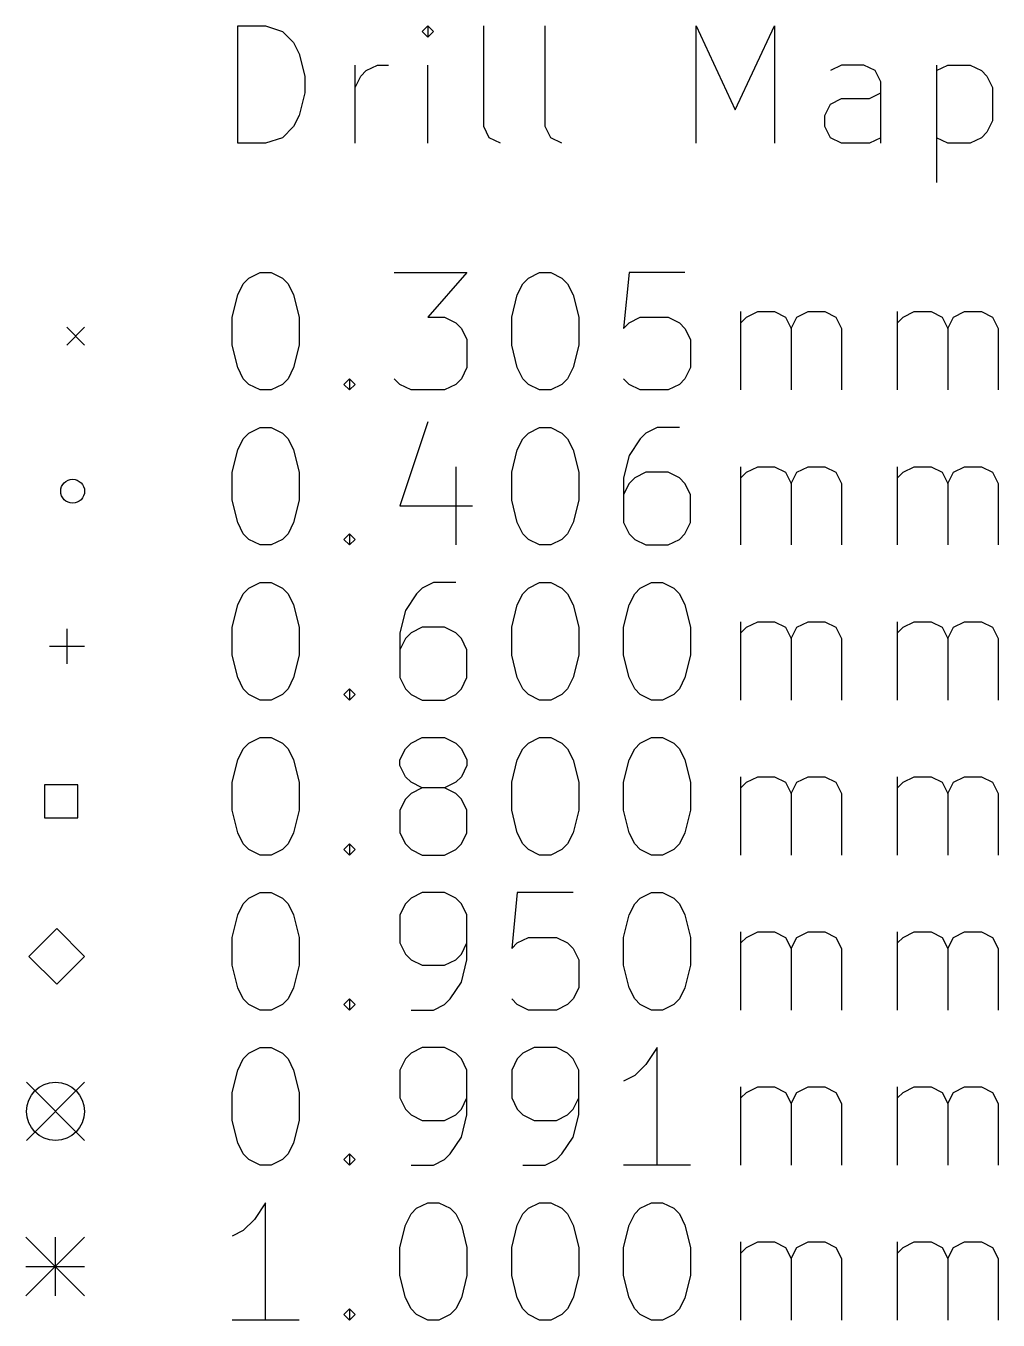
# Model space of a CAD drawing. Extents: x 8.58 to 12.99, y -8.19 to -3.15.
# Drawn here: x 8.624 to 9.276, y -7.174 to -6.306 of the extents above; entities that cross this region are included whole.
import ezdxf

# ---------------------------------------------------------------- set-up
doc = ezdxf.new("R2010")
doc.units = 0
doc.header["$MEASUREMENT"] = 0
doc.layers.add('BLACK', color=7, linetype='CONTINUOUS')

msp = doc.modelspace()

# ---------------------------------------------------------------- linework, layer by layer
at = {"layer": 'BLACK', "linetype": 'CONTINUOUS'}
for p, q in [((8.7657, -6.3846), (8.7657, -6.30586)), ((8.7657, -6.30586), (8.78445, -6.30586)), ((8.78445, -6.30586), (8.7957, -6.30961)), ((8.89318, -6.30586), (8.88943, -6.30961)), ((8.89693, -6.30961), (8.89318, -6.30586)), ((8.89318, -6.30586), (8.89318, -6.31336)), ((8.93068, -6.37335), (8.93068, -6.30586)), ((8.97192, -6.37335), (8.97192, -6.30586)), ((9.07316, -6.3846), (9.07316, -6.30586)), ((9.07316, -6.30586), (9.09941, -6.3621)), ((9.09941, -6.3621), (9.12565, -6.30586)), ((9.12565, -6.30586), (9.12565, -6.3846)), ((8.7957, -6.30961), (8.80319, -6.31711)), ((8.88943, -6.30961), (8.89318, -6.31336)), ((8.89318, -6.31336), (8.89693, -6.30961)), ((8.80319, -6.31711), (8.80694, -6.32461)), ((8.80694, -6.32461), (8.81069, -6.33961)), ((8.84444, -6.3846), (8.84444, -6.33211)), ((8.85194, -6.33586), (8.85944, -6.33211)), ((8.85944, -6.33211), (8.86694, -6.33211)), ((8.89318, -6.3846), (8.89318, -6.33211)), ((9.17065, -6.33211), (9.16315, -6.33586)), ((9.18565, -6.33211), (9.17065, -6.33211)), ((9.19315, -6.33586), (9.18565, -6.33211)), ((9.23439, -6.33211), (9.23439, -6.41085)), ((9.23439, -6.33586), (9.24189, -6.33211)), ((9.24189, -6.33211), (9.25689, -6.33211)), ((9.25689, -6.33211), (9.26439, -6.33586)), ((8.81069, -6.33961), (8.81069, -6.35085)), ((8.84444, -6.3471), (8.84819, -6.33961)), ((8.84819, -6.33961), (8.85194, -6.33586)), ((9.1969, -6.34336), (9.19315, -6.33586)), ((9.26439, -6.33586), (9.26814, -6.33961)), ((9.26814, -6.33961), (9.27189, -6.3471)), ((8.81069, -6.35085), (8.80694, -6.36585)), ((9.1894, -6.3546), (9.1969, -6.35085)), ((9.1969, -6.3846), (9.1969, -6.34336)), ((9.27189, -6.3471), (9.27189, -6.3696)), ((9.1594, -6.36585), (9.16315, -6.35835)), ((9.16315, -6.35835), (9.17065, -6.3546)), ((9.17065, -6.3546), (9.1894, -6.3546)), ((8.80694, -6.36585), (8.80319, -6.37335)), ((9.1594, -6.37335), (9.1594, -6.36585)), ((8.80319, -6.37335), (8.7957, -6.38085)), ((8.93443, -6.38085), (8.93068, -6.37335)), ((8.97567, -6.38085), (8.97192, -6.37335)), ((9.16315, -6.38085), (9.1594, -6.37335)), ((9.26814, -6.3771), (9.26439, -6.38085)), ((9.27189, -6.3696), (9.26814, -6.3771)), ((8.78445, -6.3846), (8.7657, -6.3846)), ((8.7957, -6.38085), (8.78445, -6.3846)), ((8.94193, -6.3846), (8.93443, -6.38085)), ((8.98317, -6.3846), (8.97567, -6.38085)), ((9.17065, -6.3846), (9.16315, -6.38085)), ((9.1894, -6.3846), (9.17065, -6.3846)), ((9.1969, -6.38085), (9.1894, -6.3846)), ((9.24189, -6.3846), (9.23439, -6.38085)), ((9.25689, -6.3846), (9.24189, -6.3846)), ((9.26439, -6.38085), (9.25689, -6.3846)), ((8.7732, -6.47496), (8.7807, -6.47121)), ((8.7807, -6.47121), (8.7882, -6.47121)), ((8.7882, -6.47121), (8.7957, -6.47496)), ((8.87069, -6.47121), (8.91943, -6.47121)), ((8.91943, -6.47121), (8.89318, -6.50121)), ((8.96068, -6.47496), (8.96817, -6.47121)), ((8.96817, -6.47121), (8.97567, -6.47121)), ((8.97567, -6.47121), (8.98317, -6.47496)), ((9.02817, -6.47121), (9.02442, -6.50871)), ((9.06566, -6.47121), (9.02817, -6.47121)), ((8.7657, -6.48621), (8.76945, -6.47871)), ((8.76945, -6.47871), (8.7732, -6.47496)), ((8.7957, -6.47496), (8.79945, -6.47871)), ((8.79945, -6.47871), (8.80319, -6.48621)), ((8.95318, -6.48621), (8.95693, -6.47871)), ((8.95693, -6.47871), (8.96068, -6.47496)), ((8.98317, -6.47496), (8.98692, -6.47871)), ((8.98692, -6.47871), (8.99067, -6.48621)), ((8.76195, -6.50121), (8.7657, -6.48621)), ((8.80319, -6.48621), (8.80694, -6.50121)), ((8.94943, -6.50121), (8.95318, -6.48621)), ((8.99067, -6.48621), (8.99442, -6.50121)), ((9.10316, -6.54995), (9.10316, -6.49746)), ((9.10691, -6.50121), (9.11441, -6.49746)), ((9.11441, -6.49746), (9.12565, -6.49746)), ((9.12565, -6.49746), (9.13315, -6.50121)), ((9.14065, -6.50121), (9.14815, -6.49746)), ((9.14815, -6.49746), (9.1594, -6.49746)), ((9.1594, -6.49746), (9.1669, -6.50121)), ((9.20814, -6.54995), (9.20814, -6.49746)), ((9.21189, -6.50121), (9.21939, -6.49746)), ((9.21939, -6.49746), (9.23064, -6.49746)), ((9.23064, -6.49746), (9.23814, -6.50121)), ((9.24564, -6.50121), (9.25314, -6.49746)), ((9.25314, -6.49746), (9.26439, -6.49746)), ((9.26439, -6.49746), (9.27189, -6.50121)), ((8.76195, -6.51996), (8.76195, -6.50121)), ((8.80694, -6.50121), (8.80694, -6.51996)), ((8.89318, -6.50121), (8.90443, -6.50121)), ((8.90443, -6.50121), (8.91193, -6.50496)), ((8.91193, -6.50496), (8.91568, -6.50871)), ((8.94943, -6.51996), (8.94943, -6.50121)), ((8.99442, -6.50121), (8.99442, -6.51996)), ((9.02442, -6.50871), (9.02817, -6.50496)), ((9.02817, -6.50496), (9.03567, -6.50121)), ((9.03567, -6.50121), (9.05441, -6.50121)), ((9.05441, -6.50121), (9.06191, -6.50496)), ((9.06191, -6.50496), (9.06566, -6.50871)), ((9.10316, -6.50496), (9.10691, -6.50121)), ((9.13315, -6.50121), (9.1369, -6.50871)), ((9.1369, -6.50871), (9.14065, -6.50121)), ((9.1669, -6.50121), (9.17065, -6.50871)), ((9.20814, -6.50496), (9.21189, -6.50121)), ((9.23814, -6.50121), (9.24189, -6.50871)), ((9.24189, -6.50871), (9.24564, -6.50121)), ((9.27189, -6.50121), (9.27564, -6.50871)), ((8.65103, -6.50794), (8.66303, -6.51994)), ((8.66303, -6.50794), (8.65103, -6.51994)), ((8.91568, -6.50871), (8.91943, -6.51621)), ((8.91943, -6.51621), (8.91943, -6.53496)), ((9.06566, -6.50871), (9.06941, -6.51621)), ((9.06941, -6.51621), (9.06941, -6.53496)), ((9.1369, -6.50871), (9.1369, -6.54995)), ((9.17065, -6.50871), (9.17065, -6.54995)), ((9.24189, -6.50871), (9.24189, -6.54995)), ((9.27564, -6.50871), (9.27564, -6.54995)), ((8.7657, -6.53496), (8.76195, -6.51996)), ((8.80694, -6.51996), (8.80319, -6.53496)), ((8.95318, -6.53496), (8.94943, -6.51996)), ((8.99442, -6.51996), (8.99067, -6.53496)), ((8.76945, -6.54246), (8.7657, -6.53496)), ((8.7732, -6.5462), (8.76945, -6.54246)), ((8.79945, -6.54246), (8.7957, -6.5462)), ((8.80319, -6.53496), (8.79945, -6.54246)), ((8.83694, -6.5462), (8.84069, -6.54246)), ((8.84069, -6.54246), (8.84444, -6.5462)), ((8.84069, -6.54246), (8.84069, -6.54995)), ((8.87444, -6.5462), (8.87069, -6.54246)), ((8.91568, -6.54246), (8.91193, -6.5462)), ((8.91943, -6.53496), (8.91568, -6.54246)), ((8.95693, -6.54246), (8.95318, -6.53496)), ((8.96068, -6.5462), (8.95693, -6.54246)), ((8.98692, -6.54246), (8.98317, -6.5462)), ((8.99067, -6.53496), (8.98692, -6.54246)), ((9.02817, -6.5462), (9.02442, -6.54246)), ((9.06566, -6.54246), (9.06191, -6.5462)), ((9.06941, -6.53496), (9.06566, -6.54246)), ((8.7807, -6.54995), (8.7732, -6.5462)), ((8.7882, -6.54995), (8.7807, -6.54995)), ((8.7957, -6.5462), (8.7882, -6.54995)), ((8.84069, -6.54995), (8.83694, -6.5462)), ((8.84444, -6.5462), (8.84069, -6.54995)), ((8.88194, -6.54995), (8.87444, -6.5462)), ((8.90443, -6.54995), (8.88194, -6.54995)), ((8.91193, -6.5462), (8.90443, -6.54995)), ((8.96817, -6.54995), (8.96068, -6.5462)), ((8.97567, -6.54995), (8.96817, -6.54995)), ((8.98317, -6.5462), (8.97567, -6.54995)), ((9.03567, -6.54995), (9.02817, -6.5462)), ((9.05441, -6.54995), (9.03567, -6.54995)), ((9.06191, -6.5462), (9.05441, -6.54995)), ((8.7732, -6.5789), (8.7807, -6.57515)), ((8.7807, -6.57515), (8.7882, -6.57515)), ((8.7882, -6.57515), (8.7957, -6.5789)), ((8.89318, -6.5714), (8.87444, -6.62764)), ((8.96068, -6.5789), (8.96817, -6.57515)), ((8.96817, -6.57515), (8.97567, -6.57515)), ((8.97567, -6.57515), (8.98317, -6.5789)), ((9.04691, -6.57515), (9.03942, -6.5789)), ((9.06191, -6.57515), (9.04691, -6.57515)), ((8.7657, -6.59015), (8.76945, -6.58265)), ((8.76945, -6.58265), (8.7732, -6.5789)), ((8.7957, -6.5789), (8.79945, -6.58265)), ((8.79945, -6.58265), (8.80319, -6.59015)), ((8.95318, -6.59015), (8.95693, -6.58265)), ((8.95693, -6.58265), (8.96068, -6.5789)), ((8.98317, -6.5789), (8.98692, -6.58265)), ((8.98692, -6.58265), (8.99067, -6.59015)), ((9.03567, -6.58265), (9.02817, -6.5939)), ((9.03942, -6.5789), (9.03567, -6.58265)), ((8.76195, -6.60515), (8.7657, -6.59015)), ((8.80319, -6.59015), (8.80694, -6.60515)), ((8.94943, -6.60515), (8.95318, -6.59015)), ((8.99067, -6.59015), (8.99442, -6.60515)), ((9.02817, -6.5939), (9.02442, -6.6089)), ((8.91193, -6.6014), (8.91193, -6.65389)), ((9.10316, -6.65389), (9.10316, -6.6014)), ((9.10691, -6.60515), (9.11441, -6.6014)), ((9.11441, -6.6014), (9.12565, -6.6014)), ((9.12565, -6.6014), (9.13315, -6.60515)), ((9.14065, -6.60515), (9.14815, -6.6014)), ((9.14815, -6.6014), (9.1594, -6.6014)), ((9.1594, -6.6014), (9.1669, -6.60515)), ((9.20814, -6.65389), (9.20814, -6.6014)), ((9.21189, -6.60515), (9.21939, -6.6014)), ((9.21939, -6.6014), (9.23064, -6.6014)), ((9.23064, -6.6014), (9.23814, -6.60515)), ((9.24564, -6.60515), (9.25314, -6.6014)), ((9.25314, -6.6014), (9.26439, -6.6014)), ((9.26439, -6.6014), (9.27189, -6.60515)), ((8.76195, -6.6239), (8.76195, -6.60515)), ((8.80694, -6.60515), (8.80694, -6.6239)), ((8.94943, -6.6239), (8.94943, -6.60515)), ((8.99442, -6.60515), (8.99442, -6.6239)), ((9.02442, -6.6089), (9.02442, -6.63889)), ((9.03192, -6.6089), (9.02817, -6.61265)), ((9.03942, -6.60515), (9.03192, -6.6089)), ((9.05441, -6.60515), (9.03942, -6.60515)), ((9.06191, -6.6089), (9.05441, -6.60515)), ((9.06566, -6.61265), (9.06191, -6.6089)), ((9.10316, -6.6089), (9.10691, -6.60515)), ((9.13315, -6.60515), (9.1369, -6.61265)), ((9.1369, -6.61265), (9.14065, -6.60515)), ((9.1669, -6.60515), (9.17065, -6.61265)), ((9.20814, -6.6089), (9.21189, -6.60515)), ((9.23814, -6.60515), (9.24189, -6.61265)), ((9.24189, -6.61265), (9.24564, -6.60515)), ((9.27189, -6.60515), (9.27564, -6.61265)), ((9.02817, -6.61265), (9.02442, -6.62015)), ((9.06941, -6.62015), (9.06566, -6.61265)), ((9.06941, -6.63889), (9.06941, -6.62015)), ((9.1369, -6.61265), (9.1369, -6.65389)), ((9.17065, -6.61265), (9.17065, -6.65389)), ((9.24189, -6.61265), (9.24189, -6.65389)), ((9.27564, -6.61265), (9.27564, -6.65389)), ((8.7657, -6.63889), (8.76195, -6.6239)), ((8.80694, -6.6239), (8.80319, -6.63889)), ((8.87444, -6.62764), (8.92318, -6.62764)), ((8.95318, -6.63889), (8.94943, -6.6239)), ((8.99442, -6.6239), (8.99067, -6.63889)), ((8.76945, -6.64639), (8.7657, -6.63889)), ((8.7732, -6.65014), (8.76945, -6.64639)), ((8.79945, -6.64639), (8.7957, -6.65014)), ((8.80319, -6.63889), (8.79945, -6.64639)), ((8.83694, -6.65014), (8.84069, -6.64639)), ((8.84069, -6.64639), (8.84444, -6.65014)), ((8.84069, -6.64639), (8.84069, -6.65389)), ((8.95693, -6.64639), (8.95318, -6.63889)), ((8.96068, -6.65014), (8.95693, -6.64639)), ((8.98692, -6.64639), (8.98317, -6.65014)), ((8.99067, -6.63889), (8.98692, -6.64639)), ((9.02442, -6.63889), (9.02817, -6.64639)), ((9.02817, -6.64639), (9.03192, -6.65014)), ((9.06191, -6.65014), (9.06566, -6.64639)), ((9.06566, -6.64639), (9.06941, -6.63889)), ((8.7807, -6.65389), (8.7732, -6.65014)), ((8.7882, -6.65389), (8.7807, -6.65389)), ((8.7957, -6.65014), (8.7882, -6.65389)), ((8.84069, -6.65389), (8.83694, -6.65014)), ((8.84444, -6.65014), (8.84069, -6.65389)), ((8.96817, -6.65389), (8.96068, -6.65014)), ((8.97567, -6.65389), (8.96817, -6.65389)), ((8.98317, -6.65014), (8.97567, -6.65389)), ((9.03192, -6.65014), (9.03942, -6.65389)), ((9.03942, -6.65389), (9.05441, -6.65389)), ((9.05441, -6.65389), (9.06191, -6.65014)), ((8.7732, -6.68284), (8.7807, -6.67909)), ((8.7807, -6.67909), (8.7882, -6.67909)), ((8.7882, -6.67909), (8.7957, -6.68284)), ((8.89693, -6.67909), (8.88943, -6.68284)), ((8.91193, -6.67909), (8.89693, -6.67909)), ((8.96068, -6.68284), (8.96817, -6.67909)), ((8.96817, -6.67909), (8.97567, -6.67909)), ((8.97567, -6.67909), (8.98317, -6.68284)), ((9.03567, -6.68284), (9.04316, -6.67909)), ((9.04316, -6.67909), (9.05066, -6.67909)), ((9.05066, -6.67909), (9.05816, -6.68284)), ((8.7657, -6.69409), (8.76945, -6.68659)), ((8.76945, -6.68659), (8.7732, -6.68284)), ((8.7957, -6.68284), (8.79945, -6.68659)), ((8.79945, -6.68659), (8.80319, -6.69409)), ((8.88568, -6.68659), (8.87819, -6.69784)), ((8.88943, -6.68284), (8.88568, -6.68659)), ((8.95318, -6.69409), (8.95693, -6.68659)), ((8.95693, -6.68659), (8.96068, -6.68284)), ((8.98317, -6.68284), (8.98692, -6.68659)), ((8.98692, -6.68659), (8.99067, -6.69409)), ((9.02817, -6.69409), (9.03192, -6.68659)), ((9.03192, -6.68659), (9.03567, -6.68284)), ((9.05816, -6.68284), (9.06191, -6.68659)), ((9.06191, -6.68659), (9.06566, -6.69409)), ((8.76195, -6.70908), (8.7657, -6.69409)), ((8.80319, -6.69409), (8.80694, -6.70908)), ((8.87819, -6.69784), (8.87444, -6.71283)), ((8.94943, -6.70908), (8.95318, -6.69409)), ((8.99067, -6.69409), (8.99442, -6.70908)), ((9.02442, -6.70908), (9.02817, -6.69409)), ((9.06566, -6.69409), (9.06941, -6.70908)), ((9.10316, -6.75783), (9.10316, -6.70533)), ((9.10691, -6.70908), (9.11441, -6.70533)), ((9.11441, -6.70533), (9.12565, -6.70533)), ((9.12565, -6.70533), (9.13315, -6.70908)), ((9.14065, -6.70908), (9.14815, -6.70533)), ((9.14815, -6.70533), (9.1594, -6.70533)), ((9.1594, -6.70533), (9.1669, -6.70908)), ((9.20814, -6.75783), (9.20814, -6.70533)), ((9.21189, -6.70908), (9.21939, -6.70533)), ((9.21939, -6.70533), (9.23064, -6.70533)), ((9.23064, -6.70533), (9.23814, -6.70908)), ((9.24564, -6.70908), (9.25314, -6.70533)), ((9.25314, -6.70533), (9.26439, -6.70533)), ((9.26439, -6.70533), (9.27189, -6.70908)), ((8.65122, -6.71), (8.65122, -6.73362)), ((8.76195, -6.72783), (8.76195, -6.70908)), ((8.80694, -6.70908), (8.80694, -6.72783)), ((8.87444, -6.71283), (8.87444, -6.74283)), ((8.88194, -6.71283), (8.87819, -6.71658)), ((8.88943, -6.70908), (8.88194, -6.71283)), ((8.90443, -6.70908), (8.88943, -6.70908)), ((8.91193, -6.71283), (8.90443, -6.70908)), ((8.91568, -6.71658), (8.91193, -6.71283)), ((8.94943, -6.72783), (8.94943, -6.70908)), ((8.99442, -6.70908), (8.99442, -6.72783)), ((9.02442, -6.72783), (9.02442, -6.70908)), ((9.06941, -6.70908), (9.06941, -6.72783)), ((9.10316, -6.71283), (9.10691, -6.70908)), ((9.13315, -6.70908), (9.1369, -6.71658)), ((9.1369, -6.71658), (9.14065, -6.70908)), ((9.1669, -6.70908), (9.17065, -6.71658)), ((9.20814, -6.71283), (9.21189, -6.70908)), ((9.23814, -6.70908), (9.24189, -6.71658)), ((9.24189, -6.71658), (9.24564, -6.70908)), ((9.27189, -6.70908), (9.27564, -6.71658)), ((8.63941, -6.72181), (8.66303, -6.72181)), ((8.87819, -6.71658), (8.87444, -6.72408)), ((8.91943, -6.72408), (8.91568, -6.71658)), ((8.91943, -6.74283), (8.91943, -6.72408)), ((9.1369, -6.71658), (9.1369, -6.75783)), ((9.17065, -6.71658), (9.17065, -6.75783)), ((9.24189, -6.71658), (9.24189, -6.75783)), ((9.27564, -6.71658), (9.27564, -6.75783)), ((8.7657, -6.74283), (8.76195, -6.72783)), ((8.80694, -6.72783), (8.80319, -6.74283)), ((8.95318, -6.74283), (8.94943, -6.72783)), ((8.99442, -6.72783), (8.99067, -6.74283)), ((9.02817, -6.74283), (9.02442, -6.72783)), ((9.06941, -6.72783), (9.06566, -6.74283)), ((8.76945, -6.75033), (8.7657, -6.74283)), ((8.7732, -6.75408), (8.76945, -6.75033)), ((8.79945, -6.75033), (8.7957, -6.75408)), ((8.80319, -6.74283), (8.79945, -6.75033)), ((8.83694, -6.75408), (8.84069, -6.75033)), ((8.84069, -6.75033), (8.84444, -6.75408)), ((8.84069, -6.75033), (8.84069, -6.75783)), ((8.87444, -6.74283), (8.87819, -6.75033)), ((8.87819, -6.75033), (8.88194, -6.75408)), ((8.91193, -6.75408), (8.91568, -6.75033)), ((8.91568, -6.75033), (8.91943, -6.74283)), ((8.95693, -6.75033), (8.95318, -6.74283)), ((8.96068, -6.75408), (8.95693, -6.75033)), ((8.98692, -6.75033), (8.98317, -6.75408)), ((8.99067, -6.74283), (8.98692, -6.75033)), ((9.03192, -6.75033), (9.02817, -6.74283)), ((9.03567, -6.75408), (9.03192, -6.75033)), ((9.06191, -6.75033), (9.05816, -6.75408)), ((9.06566, -6.74283), (9.06191, -6.75033)), ((8.7807, -6.75783), (8.7732, -6.75408)), ((8.7882, -6.75783), (8.7807, -6.75783)), ((8.7957, -6.75408), (8.7882, -6.75783)), ((8.84069, -6.75783), (8.83694, -6.75408)), ((8.84444, -6.75408), (8.84069, -6.75783)), ((8.88194, -6.75408), (8.88943, -6.75783)), ((8.88943, -6.75783), (8.90443, -6.75783)), ((8.90443, -6.75783), (8.91193, -6.75408)), ((8.96817, -6.75783), (8.96068, -6.75408)), ((8.97567, -6.75783), (8.96817, -6.75783)), ((8.98317, -6.75408), (8.97567, -6.75783)), ((9.04316, -6.75783), (9.03567, -6.75408)), ((9.05066, -6.75783), (9.04316, -6.75783)), ((9.05816, -6.75408), (9.05066, -6.75783)), ((8.7732, -6.78677), (8.7807, -6.78303)), ((8.7807, -6.78303), (8.7882, -6.78303)), ((8.7882, -6.78303), (8.7957, -6.78677)), ((8.88194, -6.78677), (8.88943, -6.78303)), ((8.88943, -6.78303), (8.90443, -6.78303)), ((8.90443, -6.78303), (8.91193, -6.78677)), ((8.96068, -6.78677), (8.96817, -6.78303)), ((8.96817, -6.78303), (8.97567, -6.78303)), ((8.97567, -6.78303), (8.98317, -6.78677)), ((9.03567, -6.78677), (9.04316, -6.78303)), ((9.04316, -6.78303), (9.05066, -6.78303)), ((9.05066, -6.78303), (9.05816, -6.78677)), ((8.7657, -6.79802), (8.76945, -6.79052)), ((8.76945, -6.79052), (8.7732, -6.78677)), ((8.7957, -6.78677), (8.79945, -6.79052)), ((8.79945, -6.79052), (8.80319, -6.79802)), ((8.87444, -6.79802), (8.87819, -6.79052)), ((8.87819, -6.79052), (8.88194, -6.78677)), ((8.91193, -6.78677), (8.91568, -6.79052)), ((8.91568, -6.79052), (8.91943, -6.79802)), ((8.95318, -6.79802), (8.95693, -6.79052)), ((8.95693, -6.79052), (8.96068, -6.78677)), ((8.98317, -6.78677), (8.98692, -6.79052)), ((8.98692, -6.79052), (8.99067, -6.79802)), ((9.02817, -6.79802), (9.03192, -6.79052)), ((9.03192, -6.79052), (9.03567, -6.78677)), ((9.05816, -6.78677), (9.06191, -6.79052)), ((9.06191, -6.79052), (9.06566, -6.79802)), ((8.76195, -6.81302), (8.7657, -6.79802)), ((8.80319, -6.79802), (8.80694, -6.81302)), ((8.87444, -6.80177), (8.87444, -6.79802)), ((8.87819, -6.80927), (8.87444, -6.80177)), ((8.91943, -6.80177), (8.91568, -6.80927)), ((8.91943, -6.79802), (8.91943, -6.80177)), ((8.94943, -6.81302), (8.95318, -6.79802)), ((8.99067, -6.79802), (8.99442, -6.81302)), ((9.02442, -6.81302), (9.02817, -6.79802)), ((9.06566, -6.79802), (9.06941, -6.81302)), ((8.88194, -6.81302), (8.87819, -6.80927)), ((8.91568, -6.80927), (8.91193, -6.81302)), ((9.10316, -6.86177), (9.10316, -6.80927)), ((9.10691, -6.81302), (9.11441, -6.80927)), ((9.11441, -6.80927), (9.12565, -6.80927)), ((9.12565, -6.80927), (9.13315, -6.81302)), ((9.14065, -6.81302), (9.14815, -6.80927)), ((9.14815, -6.80927), (9.1594, -6.80927)), ((9.1594, -6.80927), (9.1669, -6.81302)), ((9.20814, -6.86177), (9.20814, -6.80927)), ((9.21189, -6.81302), (9.21939, -6.80927)), ((9.21939, -6.80927), (9.23064, -6.80927)), ((9.23064, -6.80927), (9.23814, -6.81302)), ((9.24564, -6.81302), (9.25314, -6.80927)), ((9.25314, -6.80927), (9.26439, -6.80927)), ((9.26439, -6.80927), (9.27189, -6.81302)), ((8.65842, -6.81461), (8.63615, -6.81461)), ((8.63615, -6.81461), (8.63615, -6.83688)), ((8.65842, -6.83688), (8.65842, -6.81461)), ((8.76195, -6.83177), (8.76195, -6.81302)), ((8.80694, -6.81302), (8.80694, -6.83177)), ((8.88943, -6.81677), (8.88194, -6.81302)), ((8.88943, -6.81677), (8.88194, -6.82052)), ((8.90443, -6.81677), (8.88943, -6.81677)), ((8.91193, -6.81302), (8.90443, -6.81677)), ((8.91193, -6.82052), (8.90443, -6.81677)), ((8.94943, -6.83177), (8.94943, -6.81302)), ((8.99442, -6.81302), (8.99442, -6.83177)), ((9.02442, -6.83177), (9.02442, -6.81302)), ((9.06941, -6.81302), (9.06941, -6.83177)), ((9.10316, -6.81677), (9.10691, -6.81302)), ((9.13315, -6.81302), (9.1369, -6.82052)), ((9.1369, -6.82052), (9.14065, -6.81302)), ((9.1669, -6.81302), (9.17065, -6.82052)), ((9.20814, -6.81677), (9.21189, -6.81302)), ((9.23814, -6.81302), (9.24189, -6.82052)), ((9.24189, -6.82052), (9.24564, -6.81302)), ((9.27189, -6.81302), (9.27564, -6.82052)), ((8.87819, -6.82427), (8.87444, -6.83177)), ((8.88194, -6.82052), (8.87819, -6.82427)), ((8.91568, -6.82427), (8.91193, -6.82052)), ((8.91943, -6.83177), (8.91568, -6.82427)), ((9.1369, -6.82052), (9.1369, -6.86177)), ((9.17065, -6.82052), (9.17065, -6.86177)), ((9.24189, -6.82052), (9.24189, -6.86177)), ((9.27564, -6.82052), (9.27564, -6.86177)), ((8.63615, -6.83688), (8.65842, -6.83688)), ((8.7657, -6.84677), (8.76195, -6.83177)), ((8.80694, -6.83177), (8.80319, -6.84677)), ((8.87444, -6.83177), (8.87444, -6.84677)), ((8.91943, -6.84677), (8.91943, -6.83177)), ((8.95318, -6.84677), (8.94943, -6.83177)), ((8.99442, -6.83177), (8.99067, -6.84677)), ((9.02817, -6.84677), (9.02442, -6.83177)), ((9.06941, -6.83177), (9.06566, -6.84677)), ((8.76945, -6.85427), (8.7657, -6.84677)), ((8.7732, -6.85802), (8.76945, -6.85427)), ((8.79945, -6.85427), (8.7957, -6.85802)), ((8.80319, -6.84677), (8.79945, -6.85427)), ((8.83694, -6.85802), (8.84069, -6.85427)), ((8.84069, -6.85427), (8.84444, -6.85802)), ((8.84069, -6.85427), (8.84069, -6.86177)), ((8.87444, -6.84677), (8.87819, -6.85427)), ((8.87819, -6.85427), (8.88194, -6.85802)), ((8.91193, -6.85802), (8.91568, -6.85427)), ((8.91568, -6.85427), (8.91943, -6.84677)), ((8.95693, -6.85427), (8.95318, -6.84677)), ((8.96068, -6.85802), (8.95693, -6.85427)), ((8.98692, -6.85427), (8.98317, -6.85802)), ((8.99067, -6.84677), (8.98692, -6.85427)), ((9.03192, -6.85427), (9.02817, -6.84677)), ((9.03567, -6.85802), (9.03192, -6.85427)), ((9.06191, -6.85427), (9.05816, -6.85802)), ((9.06566, -6.84677), (9.06191, -6.85427)), ((8.7807, -6.86177), (8.7732, -6.85802)), ((8.7882, -6.86177), (8.7807, -6.86177)), ((8.7957, -6.85802), (8.7882, -6.86177)), ((8.84069, -6.86177), (8.83694, -6.85802)), ((8.84444, -6.85802), (8.84069, -6.86177)), ((8.88194, -6.85802), (8.88943, -6.86177)), ((8.88943, -6.86177), (8.90443, -6.86177)), ((8.90443, -6.86177), (8.91193, -6.85802)), ((8.96817, -6.86177), (8.96068, -6.85802)), ((8.97567, -6.86177), (8.96817, -6.86177)), ((8.98317, -6.85802), (8.97567, -6.86177)), ((9.04316, -6.86177), (9.03567, -6.85802)), ((9.05066, -6.86177), (9.04316, -6.86177)), ((9.05816, -6.85802), (9.05066, -6.86177)), ((8.7732, -6.89071), (8.7807, -6.88696)), ((8.7807, -6.88696), (8.7882, -6.88696)), ((8.7882, -6.88696), (8.7957, -6.89071)), ((8.88943, -6.88696), (8.88194, -6.89071)), ((8.90443, -6.88696), (8.88943, -6.88696)), ((8.91193, -6.89071), (8.90443, -6.88696)), ((8.95318, -6.88696), (8.94943, -6.92446)), ((8.99067, -6.88696), (8.95318, -6.88696)), ((9.03567, -6.89071), (9.04316, -6.88696)), ((9.04316, -6.88696), (9.05066, -6.88696)), ((9.05066, -6.88696), (9.05816, -6.89071)), ((8.7657, -6.90196), (8.76945, -6.89446)), ((8.76945, -6.89446), (8.7732, -6.89071)), ((8.7957, -6.89071), (8.79945, -6.89446)), ((8.79945, -6.89446), (8.80319, -6.90196)), ((8.87819, -6.89446), (8.87444, -6.90196)), ((8.88194, -6.89071), (8.87819, -6.89446)), ((8.91568, -6.89446), (8.91193, -6.89071)), ((8.91943, -6.90196), (8.91568, -6.89446)), ((9.02817, -6.90196), (9.03192, -6.89446)), ((9.03192, -6.89446), (9.03567, -6.89071)), ((9.05816, -6.89071), (9.06191, -6.89446)), ((9.06191, -6.89446), (9.06566, -6.90196)), ((8.76195, -6.91696), (8.7657, -6.90196)), ((8.80319, -6.90196), (8.80694, -6.91696)), ((8.87444, -6.90196), (8.87444, -6.92071)), ((8.91943, -6.93196), (8.91943, -6.90196)), ((9.02442, -6.91696), (9.02817, -6.90196)), ((9.06566, -6.90196), (9.06941, -6.91696)), ((8.64433, -6.91098), (8.62563, -6.92969)), ((8.66303, -6.92969), (8.64433, -6.91098)), ((9.10316, -6.9657), (9.10316, -6.91321)), ((9.10691, -6.91696), (9.11441, -6.91321)), ((9.11441, -6.91321), (9.12565, -6.91321)), ((9.12565, -6.91321), (9.13315, -6.91696)), ((9.14065, -6.91696), (9.14815, -6.91321)), ((9.14815, -6.91321), (9.1594, -6.91321)), ((9.1594, -6.91321), (9.1669, -6.91696)), ((9.20814, -6.9657), (9.20814, -6.91321)), ((9.21189, -6.91696), (9.21939, -6.91321)), ((9.21939, -6.91321), (9.23064, -6.91321)), ((9.23064, -6.91321), (9.23814, -6.91696)), ((9.24564, -6.91696), (9.25314, -6.91321)), ((9.25314, -6.91321), (9.26439, -6.91321)), ((9.26439, -6.91321), (9.27189, -6.91696)), ((8.76195, -6.93571), (8.76195, -6.91696)), ((8.80694, -6.91696), (8.80694, -6.93571)), ((8.87444, -6.92071), (8.87819, -6.92821)), ((8.91568, -6.92821), (8.91943, -6.92071)), ((8.94943, -6.92446), (8.95318, -6.92071)), ((8.95318, -6.92071), (8.96068, -6.91696)), ((8.96068, -6.91696), (8.97942, -6.91696)), ((8.97942, -6.91696), (8.98692, -6.92071)), ((8.98692, -6.92071), (8.99067, -6.92446)), ((9.02442, -6.93571), (9.02442, -6.91696)), ((9.06941, -6.91696), (9.06941, -6.93571)), ((9.10316, -6.92071), (9.10691, -6.91696)), ((9.13315, -6.91696), (9.1369, -6.92446)), ((9.1369, -6.92446), (9.14065, -6.91696)), ((9.1669, -6.91696), (9.17065, -6.92446)), ((9.20814, -6.92071), (9.21189, -6.91696)), ((9.23814, -6.91696), (9.24189, -6.92446)), ((9.24189, -6.92446), (9.24564, -6.91696)), ((9.27189, -6.91696), (9.27564, -6.92446)), ((8.62563, -6.92969), (8.64433, -6.94839)), ((8.64433, -6.94839), (8.66303, -6.92969)), ((8.87819, -6.92821), (8.88194, -6.93196)), ((8.88194, -6.93196), (8.88943, -6.93571)), ((8.90443, -6.93571), (8.91193, -6.93196)), ((8.91193, -6.93196), (8.91568, -6.92821)), ((8.91568, -6.94695), (8.91943, -6.93196)), ((8.99067, -6.92446), (8.99442, -6.93196)), ((8.99442, -6.93196), (8.99442, -6.9507)), ((9.1369, -6.92446), (9.1369, -6.9657)), ((9.17065, -6.92446), (9.17065, -6.9657)), ((9.24189, -6.92446), (9.24189, -6.9657)), ((9.27564, -6.92446), (9.27564, -6.9657)), ((8.7657, -6.9507), (8.76195, -6.93571)), ((8.80694, -6.93571), (8.80319, -6.9507)), ((8.88943, -6.93571), (8.90443, -6.93571)), ((9.02817, -6.9507), (9.02442, -6.93571)), ((9.06941, -6.93571), (9.06566, -6.9507)), ((8.90818, -6.9582), (8.91568, -6.94695)), ((8.76945, -6.9582), (8.7657, -6.9507)), ((8.7732, -6.96195), (8.76945, -6.9582)), ((8.79945, -6.9582), (8.7957, -6.96195)), ((8.80319, -6.9507), (8.79945, -6.9582)), ((8.83694, -6.96195), (8.84069, -6.9582)), ((8.84069, -6.9582), (8.84444, -6.96195)), ((8.84069, -6.9582), (8.84069, -6.9657)), ((8.90443, -6.96195), (8.90818, -6.9582)), ((8.95318, -6.96195), (8.94943, -6.9582)), ((8.99067, -6.9582), (8.98692, -6.96195)), ((8.99442, -6.9507), (8.99067, -6.9582)), ((9.03192, -6.9582), (9.02817, -6.9507)), ((9.03567, -6.96195), (9.03192, -6.9582)), ((9.06191, -6.9582), (9.05816, -6.96195)), ((9.06566, -6.9507), (9.06191, -6.9582)), ((8.7807, -6.9657), (8.7732, -6.96195)), ((8.7882, -6.9657), (8.7807, -6.9657)), ((8.7957, -6.96195), (8.7882, -6.9657)), ((8.84069, -6.9657), (8.83694, -6.96195)), ((8.84444, -6.96195), (8.84069, -6.9657)), ((8.88194, -6.9657), (8.89693, -6.9657)), ((8.89693, -6.9657), (8.90443, -6.96195)), ((8.96068, -6.9657), (8.95318, -6.96195)), ((8.97942, -6.9657), (8.96068, -6.9657)), ((8.98692, -6.96195), (8.97942, -6.9657)), ((9.04316, -6.9657), (9.03567, -6.96195)), ((9.05066, -6.9657), (9.04316, -6.9657)), ((9.05816, -6.96195), (9.05066, -6.9657)), ((8.7732, -6.99465), (8.7807, -6.9909)), ((8.7807, -6.9909), (8.7882, -6.9909)), ((8.7882, -6.9909), (8.7957, -6.99465)), ((8.88943, -6.9909), (8.88194, -6.99465)), ((8.90443, -6.9909), (8.88943, -6.9909)), ((8.91193, -6.99465), (8.90443, -6.9909)), ((8.96442, -6.9909), (8.95693, -6.99465)), ((8.97942, -6.9909), (8.96442, -6.9909)), ((8.98692, -6.99465), (8.97942, -6.9909)), ((9.04691, -6.9909), (9.03942, -7.00215)), ((9.04691, -7.06964), (9.04691, -6.9909)), ((8.7657, -7.0059), (8.76945, -6.9984)), ((8.76945, -6.9984), (8.7732, -6.99465)), ((8.7957, -6.99465), (8.79945, -6.9984)), ((8.79945, -6.9984), (8.80319, -7.0059)), ((8.87819, -6.9984), (8.87444, -7.0059)), ((8.88194, -6.99465), (8.87819, -6.9984)), ((8.91568, -6.9984), (8.91193, -6.99465)), ((8.91943, -7.0059), (8.91568, -6.9984)), ((8.95318, -6.9984), (8.94943, -7.0059)), ((8.95693, -6.99465), (8.95318, -6.9984)), ((8.99067, -6.9984), (8.98692, -6.99465)), ((8.99442, -7.0059), (8.99067, -6.9984)), ((9.03942, -7.00215), (9.03192, -7.00965)), ((8.76195, -7.0209), (8.7657, -7.0059)), ((8.80319, -7.0059), (8.80694, -7.0209)), ((8.87444, -7.0059), (8.87444, -7.02464)), ((8.91943, -7.03589), (8.91943, -7.0059)), ((8.94943, -7.0059), (8.94943, -7.02464)), ((8.99442, -7.03589), (8.99442, -7.0059)), ((9.03192, -7.00965), (9.02442, -7.0134)), ((8.62403, -7.01412), (8.66303, -7.05312)), ((8.66303, -7.01412), (8.62403, -7.05312)), ((9.10316, -7.06964), (9.10316, -7.01715)), ((9.10691, -7.0209), (9.11441, -7.01715)), ((9.11441, -7.01715), (9.12565, -7.01715)), ((9.12565, -7.01715), (9.13315, -7.0209)), ((9.14065, -7.0209), (9.14815, -7.01715)), ((9.14815, -7.01715), (9.1594, -7.01715)), ((9.1594, -7.01715), (9.1669, -7.0209)), ((9.20814, -7.06964), (9.20814, -7.01715)), ((9.21189, -7.0209), (9.21939, -7.01715)), ((9.21939, -7.01715), (9.23064, -7.01715)), ((9.23064, -7.01715), (9.23814, -7.0209)), ((9.24564, -7.0209), (9.25314, -7.01715)), ((9.25314, -7.01715), (9.26439, -7.01715)), ((9.26439, -7.01715), (9.27189, -7.0209)), ((8.76195, -7.03964), (8.76195, -7.0209)), ((8.80694, -7.0209), (8.80694, -7.03964)), ((8.87444, -7.02464), (8.87819, -7.03214)), ((8.91568, -7.03214), (8.91943, -7.02464)), ((8.94943, -7.02464), (8.95318, -7.03214)), ((8.99067, -7.03214), (8.99442, -7.02464)), ((9.10316, -7.02464), (9.10691, -7.0209)), ((9.13315, -7.0209), (9.1369, -7.02839)), ((9.1369, -7.02839), (9.14065, -7.0209)), ((9.1369, -7.02839), (9.1369, -7.06964)), ((9.1669, -7.0209), (9.17065, -7.02839)), ((9.17065, -7.02839), (9.17065, -7.06964)), ((9.20814, -7.02464), (9.21189, -7.0209)), ((9.23814, -7.0209), (9.24189, -7.02839)), ((9.24189, -7.02839), (9.24564, -7.0209)), ((9.24189, -7.02839), (9.24189, -7.06964)), ((9.27189, -7.0209), (9.27564, -7.02839)), ((9.27564, -7.02839), (9.27564, -7.06964)), ((8.87819, -7.03214), (8.88194, -7.03589)), ((8.88194, -7.03589), (8.88943, -7.03964)), ((8.90443, -7.03964), (8.91193, -7.03589)), ((8.91193, -7.03589), (8.91568, -7.03214)), ((8.91568, -7.05089), (8.91943, -7.03589)), ((8.95318, -7.03214), (8.95693, -7.03589)), ((8.95693, -7.03589), (8.96442, -7.03964)), ((8.97942, -7.03964), (8.98692, -7.03589)), ((8.98692, -7.03589), (8.99067, -7.03214)), ((8.99067, -7.05089), (8.99442, -7.03589)), ((8.7657, -7.05464), (8.76195, -7.03964)), ((8.80694, -7.03964), (8.80319, -7.05464)), ((8.88943, -7.03964), (8.90443, -7.03964)), ((8.96442, -7.03964), (8.97942, -7.03964)), ((8.90818, -7.06214), (8.91568, -7.05089)), ((8.98317, -7.06214), (8.99067, -7.05089)), ((8.76945, -7.06214), (8.7657, -7.05464)), ((8.7732, -7.06589), (8.76945, -7.06214)), ((8.79945, -7.06214), (8.7957, -7.06589)), ((8.80319, -7.05464), (8.79945, -7.06214)), ((8.83694, -7.06589), (8.84069, -7.06214)), ((8.84069, -7.06214), (8.84444, -7.06589)), ((8.84069, -7.06214), (8.84069, -7.06964)), ((8.90443, -7.06589), (8.90818, -7.06214)), ((8.97942, -7.06589), (8.98317, -7.06214)), ((8.7807, -7.06964), (8.7732, -7.06589)), ((8.7882, -7.06964), (8.7807, -7.06964)), ((8.7957, -7.06589), (8.7882, -7.06964)), ((8.84069, -7.06964), (8.83694, -7.06589)), ((8.84444, -7.06589), (8.84069, -7.06964)), ((8.88194, -7.06964), (8.89693, -7.06964)), ((8.89693, -7.06964), (8.90443, -7.06589)), ((8.95693, -7.06964), (8.97192, -7.06964)), ((8.97192, -7.06964), (8.97942, -7.06589)), ((9.06941, -7.06964), (9.02442, -7.06964)), ((8.78445, -7.09484), (8.77695, -7.10608)), ((8.78445, -7.17358), (8.78445, -7.09484)), ((8.88568, -7.09859), (8.89318, -7.09484)), ((8.89318, -7.09484), (8.90068, -7.09484)), ((8.90068, -7.09484), (8.90818, -7.09859)), ((8.96068, -7.09859), (8.96817, -7.09484)), ((8.96817, -7.09484), (8.97567, -7.09484)), ((8.97567, -7.09484), (8.98317, -7.09859)), ((9.03567, -7.09859), (9.04316, -7.09484)), ((9.04316, -7.09484), (9.05066, -7.09484)), ((9.05066, -7.09484), (9.05816, -7.09859)), ((8.77695, -7.10608), (8.76945, -7.11358)), ((8.87819, -7.10983), (8.88194, -7.10234)), ((8.88194, -7.10234), (8.88568, -7.09859)), ((8.90818, -7.09859), (8.91193, -7.10234)), ((8.91193, -7.10234), (8.91568, -7.10983)), ((8.95318, -7.10983), (8.95693, -7.10234)), ((8.95693, -7.10234), (8.96068, -7.09859)), ((8.98317, -7.09859), (8.98692, -7.10234)), ((8.98692, -7.10234), (8.99067, -7.10983)), ((9.02817, -7.10983), (9.03192, -7.10234)), ((9.03192, -7.10234), (9.03567, -7.09859)), ((9.05816, -7.09859), (9.06191, -7.10234)), ((9.06191, -7.10234), (9.06566, -7.10983)), ((8.76945, -7.11358), (8.76195, -7.11733)), ((8.87444, -7.12483), (8.87819, -7.10983)), ((8.91568, -7.10983), (8.91943, -7.12483)), ((8.94943, -7.12483), (8.95318, -7.10983)), ((8.99067, -7.10983), (8.99442, -7.12483)), ((9.02442, -7.12483), (9.02817, -7.10983)), ((9.06566, -7.10983), (9.06941, -7.12483)), ((8.62366, -7.11787), (8.66303, -7.15724)), ((8.66303, -7.11787), (8.62366, -7.15724)), ((8.64335, -7.11787), (8.64335, -7.15724)), ((9.10316, -7.17358), (9.10316, -7.12108)), ((9.10691, -7.12483), (9.11441, -7.12108)), ((9.11441, -7.12108), (9.12565, -7.12108)), ((9.12565, -7.12108), (9.13315, -7.12483)), ((9.14065, -7.12483), (9.14815, -7.12108)), ((9.14815, -7.12108), (9.1594, -7.12108)), ((9.1594, -7.12108), (9.1669, -7.12483)), ((9.20814, -7.17358), (9.20814, -7.12108)), ((9.21189, -7.12483), (9.21939, -7.12108)), ((9.21939, -7.12108), (9.23064, -7.12108)), ((9.23064, -7.12108), (9.23814, -7.12483)), ((9.24564, -7.12483), (9.25314, -7.12108)), ((9.25314, -7.12108), (9.26439, -7.12108)), ((9.26439, -7.12108), (9.27189, -7.12483)), ((8.87444, -7.14358), (8.87444, -7.12483)), ((8.91943, -7.12483), (8.91943, -7.14358)), ((8.94943, -7.14358), (8.94943, -7.12483)), ((8.99442, -7.12483), (8.99442, -7.14358)), ((9.02442, -7.14358), (9.02442, -7.12483)), ((9.06941, -7.12483), (9.06941, -7.14358)), ((9.10316, -7.12858), (9.10691, -7.12483)), ((9.13315, -7.12483), (9.1369, -7.13233)), ((9.1369, -7.13233), (9.14065, -7.12483)), ((9.1369, -7.13233), (9.1369, -7.17358)), ((9.1669, -7.12483), (9.17065, -7.13233)), ((9.17065, -7.13233), (9.17065, -7.17358)), ((9.20814, -7.12858), (9.21189, -7.12483)), ((9.23814, -7.12483), (9.24189, -7.13233)), ((9.24189, -7.13233), (9.24564, -7.12483)), ((9.24189, -7.13233), (9.24189, -7.17358)), ((9.27189, -7.12483), (9.27564, -7.13233)), ((9.27564, -7.13233), (9.27564, -7.17358)), ((8.62366, -7.13756), (8.66303, -7.13756)), ((8.87819, -7.15858), (8.87444, -7.14358)), ((8.91943, -7.14358), (8.91568, -7.15858)), ((8.95318, -7.15858), (8.94943, -7.14358)), ((8.99442, -7.14358), (8.99067, -7.15858)), ((9.02817, -7.15858), (9.02442, -7.14358)), ((9.06941, -7.14358), (9.06566, -7.15858)), ((8.88194, -7.16608), (8.87819, -7.15858)), ((8.91568, -7.15858), (8.91193, -7.16608)), ((8.95693, -7.16608), (8.95318, -7.15858)), ((8.99067, -7.15858), (8.98692, -7.16608)), ((9.03192, -7.16608), (9.02817, -7.15858)), ((9.06566, -7.15858), (9.06191, -7.16608)), ((8.83694, -7.16983), (8.84069, -7.16608)), ((8.84069, -7.16608), (8.84444, -7.16983)), ((8.84069, -7.16608), (8.84069, -7.17358)), ((8.88568, -7.16983), (8.88194, -7.16608)), ((8.91193, -7.16608), (8.90818, -7.16983)), ((8.96068, -7.16983), (8.95693, -7.16608)), ((8.98692, -7.16608), (8.98317, -7.16983)), ((9.03567, -7.16983), (9.03192, -7.16608)), ((9.06191, -7.16608), (9.05816, -7.16983)), ((8.80694, -7.17358), (8.76195, -7.17358)), ((8.84069, -7.17358), (8.83694, -7.16983)), ((8.84444, -7.16983), (8.84069, -7.17358)), ((8.89318, -7.17358), (8.88568, -7.16983)), ((8.90068, -7.17358), (8.89318, -7.17358)), ((8.90818, -7.16983), (8.90068, -7.17358)), ((8.96817, -7.17358), (8.96068, -7.16983)), ((8.97567, -7.17358), (8.96817, -7.17358)), ((8.98317, -7.16983), (8.97567, -7.17358)), ((9.04316, -7.17358), (9.03567, -7.16983)), ((9.05066, -7.17358), (9.04316, -7.17358)), ((9.05816, -7.16983), (9.05066, -7.17358))]:
    msp.add_line(p, q, dxfattribs=at)
at = {"layer": 'BLACK'}
for centre, radius in [((8.65503, -6.61787), 0.008), ((8.64353, -7.03362), 0.0195)]:
    msp.add_circle(centre, radius, dxfattribs=at)

doc.saveas('drawing.dxf')
